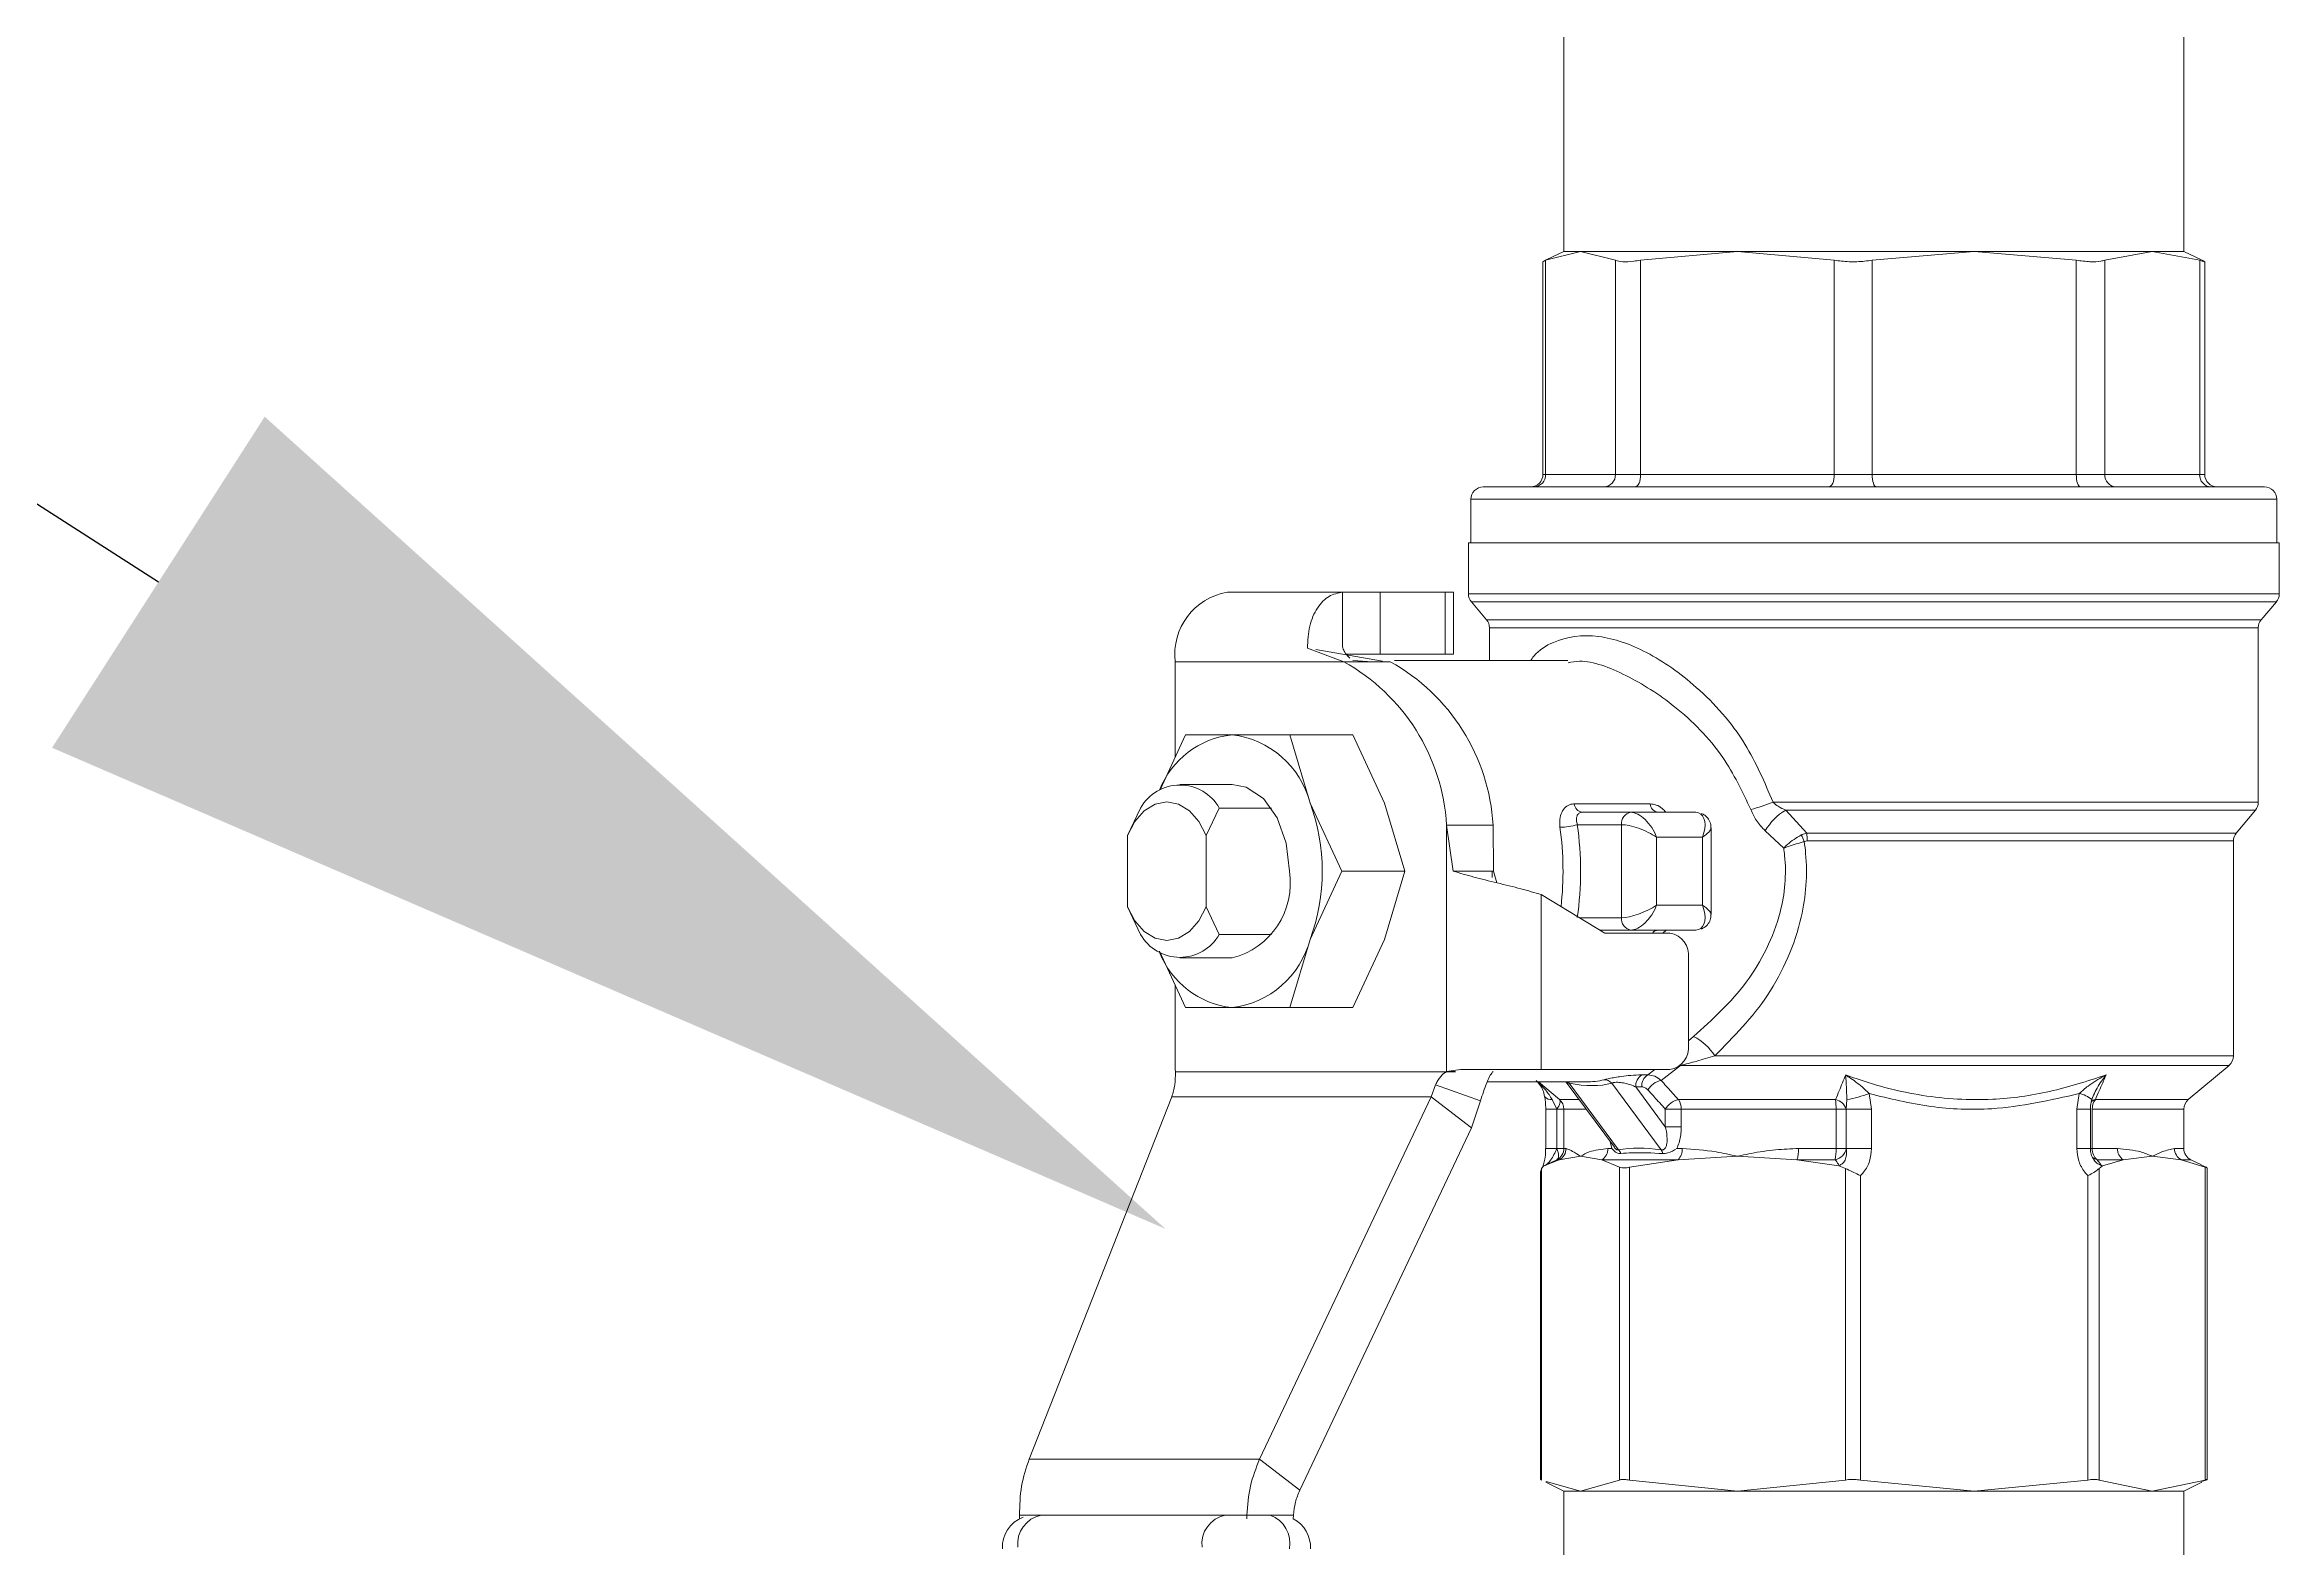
# Model space of a CAD drawing. Header units: centimetres. Extents: x -13594 to 4017, y -3206 to 1780.
# Drawn here: x -10286.5 to -10214.6, y -301 to -252.6 of the extents above; entities that cross this region are included whole.
import ezdxf
from ezdxf import colors
from ezdxf.entities.mleader import LeaderData, LeaderLine
from ezdxf.math import Vec2, Vec3

# ---------------------------------------------------------------- set-up
doc = ezdxf.new("R2010")
doc.units = ezdxf.units.CM
doc.layers.add('num of plumbing', color=250, linetype='Continuous')

msp = doc.modelspace()

# ---------------------------------------------------------------- linework, layer by layer
at = {"color": 7, "linetype": 'Continuous', "lineweight": 5}
for p, q in [((-10237.599, -239.327), (-10237.599, -259.249)), ((-10217.631, -259.249), (-10217.631, -239.327)), ((-10238.272, -259.575), (-10238.272, -266.437)), ((-10238.186, -259.534), (-10237.061, -259.249)), ((-10238.186, -259.534), (-10238.186, -266.437)), ((-10237.599, -259.249), (-10238.172, -259.527)), ((-10237.599, -259.249), (-10237.061, -259.249)), ((-10217.631, -259.249), (-10237.061, -259.249)), ((-10237.061, -259.249), (-10235.936, -259.534)), ((-10237.061, -259.249), (-10232.008, -259.249)), ((-10235.936, -266.437), (-10235.936, -259.534)), ((-10235.128, -259.534), (-10232.008, -259.249)), ((-10235.128, -259.534), (-10235.128, -266.437)), ((-10232.008, -259.249), (-10228.889, -259.534)), ((-10224.382, -259.249), (-10232.008, -259.249)), ((-10228.889, -266.437), (-10228.889, -259.534)), ((-10227.669, -259.534), (-10224.382, -259.249)), ((-10227.669, -259.534), (-10227.669, -266.437)), ((-10224.382, -259.249), (-10221.096, -259.534)), ((-10224.382, -259.249), (-10218.65, -259.249)), ((-10221.096, -266.437), (-10221.096, -259.534)), ((-10220.178, -259.534), (-10218.65, -259.249)), ((-10220.178, -259.534), (-10220.178, -266.437)), ((-10218.65, -259.249), (-10217.121, -259.534)), ((-10218.65, -259.249), (-10217.631, -259.249)), ((-10217.061, -259.526), (-10217.631, -259.249)), ((-10217.121, -266.437), (-10217.121, -259.534)), ((-10216.958, -266.437), (-10216.958, -259.575)), ((-10240.195, -266.836), (-10219.297, -266.836)), ((-10238.272, -266.437), (-10238.186, -266.437)), ((-10238.186, -266.437), (-10235.936, -266.437)), ((-10235.936, -266.437), (-10235.128, -266.437)), ((-10235.128, -266.437), (-10228.889, -266.437)), ((-10228.889, -266.437), (-10227.669, -266.437)), ((-10227.669, -266.437), (-10221.096, -266.437)), ((-10221.096, -266.437), (-10220.178, -266.437)), ((-10220.178, -266.437), (-10217.121, -266.437)), ((-10219.297, -266.836), (-10215.035, -266.836)), ((-10217.121, -266.437), (-10216.958, -266.437)), ((-10240.594, -267.236), (-10240.594, -268.634)), ((-10219.033, -267.236), (-10240.594, -267.236)), ((-10214.636, -267.236), (-10219.033, -267.236)), ((-10214.636, -268.634), (-10214.636, -267.236)), ((-10240.674, -268.634), (-10240.674, -270.284)), ((-10218.98, -268.634), (-10240.674, -268.634)), ((-10214.556, -268.634), (-10218.98, -268.634)), ((-10214.556, -270.284), (-10214.556, -268.634)), ((-10244.725, -270.231), (-10248.437, -270.231)), ((-10244.725, -270.231), (-10244.725, -271.849)), ((-10244.725, -270.231), (-10243.516, -270.231)), ((-10243.516, -270.231), (-10243.516, -272.228)), ((-10243.516, -270.231), (-10241.419, -270.231)), ((-10241.419, -270.231), (-10241.419, -272.228)), ((-10241.419, -270.231), (-10241.149, -270.231)), ((-10241.149, -272.228), (-10241.149, -270.231)), ((-10240.674, -270.284), (-10214.556, -270.284)), ((-10240.579, -270.542), (-10240.09, -271.117)), ((-10219.043, -270.542), (-10240.579, -270.542)), ((-10214.651, -270.542), (-10219.043, -270.542)), ((-10215.14, -271.117), (-10214.651, -270.542)), ((-10240.09, -271.117), (-10215.14, -271.117)), ((-10244.69, -272.467), (-10245.859, -272.037)), ((-10239.995, -271.376), (-10239.995, -272.427)), ((-10219.429, -271.376), (-10239.995, -271.376)), ((-10215.235, -271.376), (-10219.429, -271.376)), ((-10215.235, -276.995), (-10215.235, -271.376)), ((-10250.115, -272.467), (-10250.115, -275.538)), ((-10244.69, -272.467), (-10250.115, -272.467)), ((-10243.443, -272.453), (-10245.586, -272.075)), ((-10244.69, -272.467), (-10243.192, -272.467)), ((-10244.612, -272.228), (-10243.516, -272.228)), ((-10243.516, -272.228), (-10241.419, -272.228)), ((-10243.192, -272.467), (-10243.489, -272.456)), ((-10237.467, -272.427), (-10243.058, -272.427)), ((-10241.419, -272.228), (-10241.149, -272.228)), ((-10250.605, -276.595), (-10249.784, -274.823)), ((-10248.287, -274.823), (-10246.43, -274.823)), ((-10246.43, -274.823), (-10245.771, -277.02)), ((-10246.43, -274.823), (-10244.393, -274.823)), ((-10243.374, -277.02), (-10244.393, -274.823)), ((-10248.287, -276.421), (-10249.964, -276.421)), ((-10245.771, -277.02), (-10244.753, -279.216)), ((-10242.716, -279.216), (-10243.374, -277.02)), ((-10237.262, -277.048), (-10234.82, -277.048)), ((-10230.862, -276.995), (-10215.235, -276.995)), ((-10251.651, -278.064), (-10251.232, -277.182)), ((-10248.697, -277.182), (-10249.116, -278.064)), ((-10248.697, -277.182), (-10247.019, -277.182)), ((-10241.375, -277.731), (-10241.375, -285.672)), ((-10241.163, -279.216), (-10241.375, -277.731)), ((-10241.375, -277.731), (-10239.877, -277.731)), ((-10239.861, -279.216), (-10239.877, -277.731)), ((-10235.742, -277.719), (-10237.167, -277.719)), ((-10237.012, -277.319), (-10235.443, -277.319)), ((-10235.742, -280.714), (-10235.742, -277.719)), ((-10235.443, -277.319), (-10233.352, -277.319)), ((-10230.452, -277.251), (-10229.777, -277.987)), ((-10215.328, -277.251), (-10230.452, -277.251)), ((-10215.941, -277.987), (-10215.328, -277.251)), ((-10251.651, -278.064), (-10251.651, -280.368)), ((-10249.116, -280.368), (-10249.116, -278.064)), ((-10234.615, -278.118), (-10234.615, -280.315)), ((-10233.13, -278.118), (-10234.615, -278.118)), ((-10233.13, -280.315), (-10233.13, -278.118)), ((-10232.859, -280.614), (-10232.859, -277.819)), ((-10230.518, -278.475), (-10231.112, -277.915)), ((-10229.777, -277.987), (-10215.941, -277.987)), ((-10216.034, -278.243), (-10229.76, -278.243)), ((-10216.034, -285.169), (-10216.034, -278.243)), ((-10244.753, -279.216), (-10245.771, -281.413)), ((-10244.753, -279.216), (-10242.716, -279.216)), ((-10243.374, -281.413), (-10242.716, -279.216)), ((-10239.861, -279.216), (-10241.163, -279.216)), ((-10239.905, -279.416), (-10239.903, -279.216)), ((-10239.757, -279.59), (-10239.861, -279.216)), ((-10238.331, -279.971), (-10238.331, -285.606)), ((-10236.28, -281.213), (-10238.331, -279.971)), ((-10251.232, -281.251), (-10251.651, -280.368)), ((-10249.116, -280.368), (-10248.697, -281.251)), ((-10234.615, -280.315), (-10233.13, -280.315)), ((-10248.697, -281.251), (-10247.019, -281.251)), ((-10237.104, -280.714), (-10235.742, -280.714)), ((-10235.443, -281.113), (-10236.445, -281.113)), ((-10234.183, -281.213), (-10236.28, -281.213)), ((-10233.352, -281.113), (-10235.443, -281.113)), ((-10234.416, -281.213), (-10234.309, -281.113)), ((-10249.784, -283.609), (-10250.628, -281.789)), ((-10249.964, -282.012), (-10248.287, -282.012)), ((-10245.771, -281.413), (-10246.43, -283.609)), ((-10244.393, -283.609), (-10243.374, -281.413)), ((-10233.584, -284.807), (-10233.584, -282.012)), ((-10250.115, -282.895), (-10250.115, -285.606)), ((-10246.43, -283.609), (-10248.287, -283.609)), ((-10246.43, -283.609), (-10244.393, -283.609)), ((-10233.584, -284.678), (-10233.422, -284.542)), ((-10250.115, -285.606), (-10250.112, -285.683)), ((-10241.391, -285.683), (-10250.112, -285.683)), ((-10241.391, -285.683), (-10241.092, -285.683)), ((-10241.375, -285.672), (-10240.926, -285.606)), ((-10241.096, -285.672), (-10241.375, -285.672)), ((-10240.926, -285.606), (-10238.331, -285.606)), ((-10238.331, -285.606), (-10234.183, -285.606)), ((-10234.893, -285.78), (-10234.664, -285.606)), ((-10233.841, -285.475), (-10234.468, -285.956)), ((-10216.176, -285.475), (-10233.841, -285.475)), ((-10232.741, -285.169), (-10216.034, -285.169)), ((-10217.489, -286.576), (-10216.176, -285.475)), ((-10241.875, -286.482), (-10241.732, -286.097)), ((-10240.285, -286.614), (-10241.732, -286.097)), ((-10240.069, -286.005), (-10236.899, -286.005)), ((-10238.421, -286.005), (-10237.742, -286.576)), ((-10237.527, -286.018), (-10235.973, -288.111)), ((-10237.428, -286.049), (-10235.839, -288.19)), ((-10234.466, -288.19), (-10236.055, -286.049)), ((-10235.282, -286.166), (-10234.331, -287.448)), ((-10235.09, -286.166), (-10235.282, -286.166)), ((-10235.086, -285.78), (-10234.893, -285.78)), ((-10227.765, -286.38), (-10227.69, -286.879)), ((-10221.074, -286.879), (-10220.999, -286.38)), ((-10250.226, -286.482), (-10254.819, -298.162)), ((-10241.875, -286.482), (-10250.226, -286.482)), ((-10247.4, -298.162), (-10241.875, -286.482)), ((-10241.875, -286.482), (-10240.578, -287.481)), ((-10240.578, -287.481), (-10240.285, -286.614)), ((-10238.184, -286.879), (-10238.184, -288.153)), ((-10238.184, -286.879), (-10237.826, -286.879)), ((-10237.973, -286.575), (-10237.826, -286.879)), ((-10237.822, -286.882), (-10237.826, -286.879)), ((-10237.826, -286.879), (-10237.826, -288.153)), ((-10237.822, -286.882), (-10237.599, -286.882)), ((-10237.822, -288.151), (-10237.822, -286.882)), ((-10237.741, -286.576), (-10237.113, -286.576)), ((-10237.599, -286.882), (-10237.599, -288.151)), ((-10236.886, -286.882), (-10237.599, -286.882)), ((-10234.331, -287.448), (-10234.331, -286.882)), ((-10233.819, -286.882), (-10234.331, -286.882)), ((-10233.907, -286.576), (-10228.85, -286.576)), ((-10228.832, -286.882), (-10233.819, -286.882)), ((-10233.819, -286.882), (-10233.819, -287.448)), ((-10228.832, -288.151), (-10228.832, -286.882)), ((-10228.832, -286.882), (-10228.503, -286.882)), ((-10228.502, -286.879), (-10228.503, -286.882)), ((-10228.503, -286.882), (-10228.503, -288.151)), ((-10228.502, -286.879), (-10228.483, -286.575)), ((-10228.502, -286.879), (-10227.69, -286.879)), ((-10228.502, -288.153), (-10228.502, -286.879)), ((-10227.69, -286.879), (-10227.69, -288.153)), ((-10221.074, -288.153), (-10221.074, -286.879)), ((-10221.074, -286.879), (-10220.642, -286.879)), ((-10220.642, -288.153), (-10220.642, -286.879)), ((-10220.562, -286.493), (-10220.6, -286.575)), ((-10220.581, -286.882), (-10220.581, -288.151)), ((-10217.631, -286.882), (-10220.581, -286.882)), ((-10220.481, -286.576), (-10217.489, -286.576)), ((-10217.631, -288.151), (-10217.631, -286.882)), ((-10246.103, -299.161), (-10240.578, -287.481)), ((-10233.819, -287.448), (-10234.331, -287.448)), ((-10237.824, -288.511), (-10238.241, -288.713)), ((-10238.239, -288.713), (-10237.751, -288.511)), ((-10238.184, -288.153), (-10237.826, -288.153)), ((-10237.826, -288.153), (-10237.822, -288.151)), ((-10237.751, -288.511), (-10237.824, -288.511)), ((-10237.822, -288.151), (-10237.599, -288.151)), ((-10237.751, -288.511), (-10237.061, -288.402)), ((-10237.599, -288.151), (-10237.528, -288.151)), ((-10237.061, -288.402), (-10236.371, -288.511)), ((-10236.371, -288.511), (-10235.808, -288.753)), ((-10233.922, -288.511), (-10236.371, -288.511)), ((-10236.178, -288.151), (-10236.057, -288.151)), ((-10236.057, -288.151), (-10236.108, -287.929)), ((-10235.484, -288.753), (-10233.922, -288.511)), ((-10233.963, -288.151), (-10233.783, -288.151)), ((-10233.922, -288.511), (-10232.008, -288.402)), ((-10232.008, -288.402), (-10230.095, -288.511)), ((-10230.095, -288.511), (-10228.742, -288.713)), ((-10228.86, -288.511), (-10230.095, -288.511)), ((-10230.04, -288.151), (-10228.832, -288.151)), ((-10228.832, -288.151), (-10228.503, -288.151)), ((-10228.503, -288.151), (-10228.502, -288.153)), ((-10228.502, -288.153), (-10227.69, -288.153)), ((-10221.074, -288.153), (-10220.642, -288.153)), ((-10220.642, -288.151), (-10220.581, -288.151)), ((-10220.581, -288.151), (-10219.764, -288.151)), ((-10219.588, -288.511), (-10220.423, -288.511)), ((-10220.25, -288.713), (-10219.588, -288.511)), ((-10219.588, -288.511), (-10218.65, -288.402)), ((-10218.65, -288.402), (-10217.712, -288.511)), ((-10217.93, -288.151), (-10217.631, -288.151)), ((-10217.712, -288.511), (-10216.946, -288.753)), ((-10217.406, -288.511), (-10217.712, -288.511)), ((-10217.058, -288.68), (-10217.406, -288.511)), ((-10238.349, -288.889), (-10238.349, -298.812)), ((-10238.344, -288.889), (-10238.314, -288.789)), ((-10238.239, -288.713), (-10238.314, -288.789)), ((-10238.314, -288.789), (-10238.314, -298.833)), ((-10235.808, -298.833), (-10235.808, -288.753)), ((-10235.484, -288.753), (-10235.484, -298.833)), ((-10228.532, -288.789), (-10228.742, -288.713)), ((-10228.532, -298.833), (-10228.532, -288.789)), ((-10228.044, -289.025), (-10228.044, -298.833)), ((-10220.72, -298.833), (-10220.72, -289.025)), ((-10220.25, -288.713), (-10220.353, -288.789)), ((-10220.353, -288.789), (-10220.353, -298.833)), ((-10216.916, -288.753), (-10217.063, -288.69)), ((-10216.946, -298.833), (-10216.946, -288.753)), ((-10216.881, -298.812), (-10216.881, -288.771)), ((-10247.4, -298.162), (-10254.819, -298.162)), ((-10247.4, -298.162), (-10246.103, -299.161)), ((-10238.182, -298.901), (-10237.599, -299.184)), ((-10237.061, -299.184), (-10238.168, -298.874)), ((-10237.599, -299.184), (-10237.599, -379.055)), ((-10237.061, -299.184), (-10237.599, -299.184)), ((-10235.808, -298.833), (-10237.061, -299.184)), ((-10217.631, -299.184), (-10237.061, -299.184)), ((-10232.008, -299.184), (-10237.061, -299.184)), ((-10232.008, -299.184), (-10235.484, -298.833)), ((-10228.532, -298.833), (-10232.008, -299.184)), ((-10224.382, -299.184), (-10232.008, -299.184)), ((-10224.382, -299.184), (-10228.044, -298.833)), ((-10220.72, -298.833), (-10224.382, -299.184)), ((-10218.65, -299.184), (-10224.382, -299.184)), ((-10218.65, -299.184), (-10220.353, -298.833)), ((-10216.946, -298.833), (-10218.65, -299.184)), ((-10217.631, -299.184), (-10218.65, -299.184)), ((-10217.631, -299.184), (-10217.049, -298.901)), ((-10217.631, -379.055), (-10217.631, -299.184)), ((-10217.062, -298.874), (-10216.916, -298.833)), ((-10247.808, -299.959), (-10255.133, -299.959)), ((-10255.133, -299.959), (-10255.129, -300.081)), ((-10254.406, -299.959), (-10254.627, -299.959)), ((-10247.812, -300.081), (-10247.808, -299.959)), ((-10247.808, -299.959), (-10246.31, -299.959)), ((-10246.314, -300.081), (-10246.31, -299.959))]:
    msp.add_line(p, q, dxfattribs=at)
at = {"color": 7, "linetype": 'Continuous', "lineweight": 5, "flags": 128}
for points in [[(-10235.303, -266.836), (-10235.269, -266.829), (-10235.236, -266.806), (-10235.206, -266.769), (-10235.179, -266.719), (-10235.157, -266.659), (-10235.141, -266.59), (-10235.131, -266.515), (-10235.128, -266.437)], [(-10229.065, -266.836), (-10229.03, -266.829), (-10228.997, -266.806), (-10228.967, -266.769), (-10228.94, -266.719), (-10228.919, -266.659), (-10228.902, -266.59), (-10228.892, -266.515), (-10228.889, -266.437)], [(-10227.539, -266.836), (-10227.565, -266.829), (-10227.589, -266.806), (-10227.611, -266.769), (-10227.631, -266.719), (-10227.647, -266.659), (-10227.659, -266.59), (-10227.666, -266.515), (-10227.669, -266.437)], [(-10220.966, -266.836), (-10220.991, -266.829), (-10221.016, -266.806), (-10221.038, -266.769), (-10221.058, -266.719), (-10221.074, -266.659), (-10221.086, -266.59), (-10221.093, -266.515), (-10221.096, -266.437)], [(-10243.906, -272.467), (-10243.923, -272.465), (-10244.392, -272.427)], [(-10249.116, -278.064), (-10249.352, -277.614), (-10249.656, -277.27), (-10250.007, -277.054), (-10250.384, -276.98), (-10250.76, -277.054), (-10251.112, -277.27), (-10251.416, -277.614), (-10251.651, -278.064)], [(-10246.438, -279.216), (-10246.538, -278.309), (-10246.828, -277.499), (-10247.276, -276.876), (-10247.833, -276.506), (-10248.287, -276.421)], [(-10251.651, -280.368), (-10251.416, -280.818), (-10251.112, -281.163), (-10250.76, -281.379), (-10250.384, -281.453), (-10250.007, -281.379), (-10249.656, -281.163), (-10249.352, -280.818), (-10249.116, -280.368)], [(-10237.428, -286.049), (-10237.445, -286.022), (-10237.457, -286.005)], [(-10237.822, -286.882), (-10237.79, -286.831), (-10237.763, -286.781), (-10237.742, -286.734), (-10237.728, -286.691), (-10237.721, -286.652), (-10237.72, -286.62), (-10237.727, -286.594), (-10237.741, -286.576)], [(-10237.824, -288.511), (-10237.801, -288.493), (-10237.785, -288.466), (-10237.775, -288.429), (-10237.771, -288.384), (-10237.774, -288.332), (-10237.784, -288.275), (-10237.8, -288.214), (-10237.822, -288.151)]]:
    msp.add_lwpolyline(points, dxfattribs=at)
at = {"color": 7, "linetype": 'Continuous', "lineweight": 5}
for centre, radius, start, end in [((-10240.195, -267.236), 0.399, 90, 180), ((-10238.671, -266.437), 0.399, 270, 0), ((-10238.575, -266.448), 0.389, 271.62973, 1.5419), ((-10236.325, -266.448), 0.389, 271.62973, 1.5419), ((-10219.798, -266.456), 0.381, 177.08869, 266.75759), ((-10216.741, -266.456), 0.381, 177.08869, 266.75759), ((-10216.559, -266.437), 0.399, 180, 270), ((-10215.035, -267.236), 0.399, 0, 90), ((-10248.111, -272.223), 2.018, 99.29044, 186.95613), ((-10240.275, -270.284), 0.399, 180, 220.36454), ((-10214.956, -270.284), 0.399, 319.63546, 0), ((-10240.394, -271.376), 0.399, 0, 40.36454), ((-10214.836, -271.376), 0.399, 139.63546, 180), ((-10247.831, -278.122), 6.468, 3.46655, 60.95331), ((-10246.333, -278.122), 6.468, 3.46655, 60.95331), ((-10247.986, -277.639), 2.832, 96.09234, 158.54848), ((-10248.639, -277.766), 2.964, 14.5838, 83.16454), ((-10249.964, -277.894), 1.454, 29.34339, 150.65661), ((-10251.733, -279.216), 6.353, 339.77416, 20.22584), ((-10236.962, -277.022), 0.301, 184.80265, 260.46839), ((-10234.52, -277.022), 0.301, 184.80265, 260.46839), ((-10233.513, -270.101), 7.386, 285.20475, 291.03843), ((-10215.634, -276.995), 0.399, 320.19443, 0), ((-10237.755, -275.684), 2.118, 270.83208, 286.13299), ((-10247.829, -279.217), 10.203, 353.57409, 7.97108), ((-10247.855, -279.216), 10.793, 352.02424, 7.97576), ((-10235.384, -277.675), 0.36, 99.29044, 186.95613), ((-10229.546, -278.811), 1.804, 120.147, 150.23311), ((-10231.723, -278.986), 2.003, 21.23067, 27.86879), ((-10231.499, -278.231), 1.739, 359.61124, 8.06079), ((-10215.634, -278.243), 0.399, 140.19443, 180), ((-10248.896, -279.6), 2.487, 284.17506, 8.87743), ((-10249.964, -280.539), 1.454, 209.34339, 330.65661), ((-10235.384, -280.758), 0.36, 173.04387, 260.70956), ((-10234.555, -281.341), 0.228, 93.56408, 145.94142), ((-10234.299, -281.925), 0.721, 353.04387, 80.70956), ((-10247.986, -280.793), 2.832, 201.45152, 263.90766), ((-10248.639, -280.667), 2.964, 276.83546, 345.4162), ((-10234.299, -284.895), 0.721, 279.29044, 6.95613), ((-10234.139, -286.006), 1.63, 30.89058, 63.87372), ((-10241.115, -286.066), 0.471, 123.36566, 125.74263), ((-10239.617, -286.066), 0.471, 123.36566, 125.74263), ((-10216.433, -285.169), 0.399, 310, 0), ((-10236.308, -286.271), 0.337, 41.32863, 89.72037), ((-10234.878, -286.129), 0.406, 120.74071, 185.29313), ((-10234.686, -286.129), 0.406, 120.74071, 185.29313), ((-10234.326, -286.602), 0.661, 102.32559, 149.04641), ((-10229.298, -282.159), 4.49, 280.46247, 289.95991), ((-10221.129, -287.153), 0.784, 47.50682, 80.43323), ((-10237.995, -286.284), 0.292, 222.69182, 274.42895), ((-10237.998, -286.882), 0.399, 359.99996, 49.99975), ((-10233.763, -287.223), 0.663, 102.62045, 149.05712), ((-10234.342, -286.868), 0.523, 358.44803, 33.86957), ((-10231.131, -286.859), 2.299, 359.43302, 7.07464), ((-10228.936, -287.023), 0.456, 18.08668, 79.0379), ((-10220.409, -286.868), 0.301, 103.82498, 131.22994), ((-10220.101, -286.87), 0.481, 142.24057, 181.38691), ((-10217.232, -286.882), 0.399, 130, 180), ((-10237.998, -288.151), 0.399, 295.89604, 0.00009), ((-10237.927, -288.152), 0.4, 296.17267, 0.09107), ((-10236.587, -288.163), 0.409, 301.86996, 1.65667), ((-10236.174, -288.48), 0.443, 22.37782, 40.90998), ((-10234.814, -288.397), 0.405, 12.15021, 30.71307), ((-10234.246, -288.179), 0.463, 314.28018, 3.4236), ((-10230.972, -288.194), 0.933, 340.11912, 2.5869), ((-10230.622, -288.196), 1.79, 349.85869, 1.41068), ((-10228.938, -288.076), 0.441, 280.22416, 350.20504), ((-10220.365, -288.193), 0.322, 226.1954, 259.71423), ((-10220.146, -288.174), 0.436, 177.03754, 230.56865), ((-10219.346, -288.169), 0.419, 177.66425, 234.76208), ((-10217.53, -288.154), 0.401, 179.62249, 242.92534), ((-10217.232, -288.151), 0.399, 180, 244.10422), ((-10254.646, -300.998), 1.038, 111.0515, 182.48029), ((-10254.245, -300.887), 0.946, 101.6449, 186.70657), ((-10248.314, -300.887), 0.946, 101.6449, 186.70657), ((-10247.393, -300.877), 0.973, 349.67153, 69.94743), ((-10246.797, -300.998), 1.038, 357.2708, 62.29312)]:
    msp.add_arc(centre, radius, start, end, dxfattribs=at)
for centre, major_axis, ratio, start_param, end_param in [((-10235.143, -278.118), (0.793, -0.329), 0.286147, 0.966339, 2.537136), ((-10235.143, -278.118), (-0.445, 0.761), 0.54228, 4.405307, 5.976104), ((-10233.352, -278.118), (0, 0.799), 0.58699, 6.087794, 6.283185), ((-10233.658, -278.118), (0.445, 0.761), 0.54228, 5.019471, 6.394875), ((-10233.658, -278.118), (0.793, 0.329), 0.286147, 5.316846, 6.152092), ((-10235.143, -280.315), (0.793, 0.329), 0.286147, 3.74605, 5.316846), ((-10235.143, -280.315), (0.445, 0.761), 0.54228, 3.448674, 5.019471), ((-10233.658, -280.315), (-0.445, 0.761), 0.54228, 3.029903, 4.405307), ((-10233.658, -280.315), (0.793, -0.329), 0.286147, 0.129171, 0.966339), ((-10233.352, -280.315), (0, 0.799), 0.58699, 3.141593, 3.336984), ((-10242.02, -278.936), (-6.67, 6.724), 0.380878, 2.635429, 2.925332), ((-10242.233, -279.216), (6.576, -6.352), 0.364612, 5.922224, 6.067176), ((-10227.402, -298.634), (-9.695, 9.837), 0.377774, 5.826578, 6.026912)]:
    msp.add_ellipse(centre, major_axis=major_axis, ratio=ratio, start_param=start_param, end_param=end_param, dxfattribs=at)
for points, knots in [([(-10238.252, -259.575), (-10238.256, -259.574), (-10238.264, -259.573), (-10238.211, -259.546), (-10238.186, -259.534)], [0, 0, 0, 0, 0.51825, 1, 1, 1, 1]), ([(-10235.936, -259.534), (-10235.868, -259.554), (-10235.732, -259.595), (-10235.419, -259.58), (-10235.201, -259.545), (-10235.128, -259.534)], [0, 0, 0, 0, 0.398609, 0.797434, 1, 1, 1, 1]), ([(-10228.889, -259.534), (-10228.733, -259.554), (-10228.421, -259.595), (-10227.989, -259.58), (-10227.749, -259.545), (-10227.669, -259.534)], [0, 0, 0, 0, 0.398609, 0.797434, 1, 1, 1, 1]), ([(-10221.096, -259.534), (-10220.943, -259.554), (-10220.639, -259.595), (-10220.339, -259.58), (-10220.219, -259.545), (-10220.178, -259.534)], [0, 0, 0, 0, 0.398609, 0.797434, 1, 1, 1, 1]), ([(-10217.121, -259.534), (-10217.062, -259.554), (-10216.943, -259.595), (-10216.952, -259.58), (-10217.021, -259.545), (-10217.044, -259.534)], [0, 0, 0, 0, 0.398609, 0.797434, 1, 1, 1, 1]), ([(-10244.489, -272.349), (-10244.532, -272.311), (-10244.62, -272.233), (-10244.699, -272.092), (-10244.738, -271.952), (-10244.729, -271.884), (-10244.725, -271.849)], [0, 0, 0, 0, 0.2275, 0.468242, 0.724985, 1, 1, 1, 1]), ([(-10238.668, -272.427), (-10238.635, -272.382), (-10238.443, -272.112), (-10237.785, -271.707), (-10236.57, -271.521), (-10234.906, -272.09), (-10233.229, -273.276), (-10231.736, -274.942), (-10231.135, -276.352), (-10230.862, -276.995)], [0, 0, 0, 0, 0.021084, 0.124402, 0.306205, 0.470215, 0.641197, 0.836346, 1, 1, 1, 1]), ([(-10231.576, -277.229), (-10231.851, -276.652), (-10232.462, -275.374), (-10233.949, -273.884), (-10235.568, -272.868), (-10236.816, -272.385), (-10237.342, -272.478), (-10237.464, -272.499)], [0, 0, 0, 0, 0.214942, 0.476437, 0.708707, 0.932924, 1, 1, 1, 1]), ([(-10249.784, -274.823), (-10249.671, -274.823), (-10249.223, -274.823), (-10248.687, -274.823), (-10248.287, -274.823)], [0, 0, 0, 0, 0.25288, 1, 1, 1, 1]), ([(-10237.262, -277.048), (-10237.299, -277.05), (-10237.403, -277.058), (-10237.552, -277.139), (-10237.676, -277.309), (-10237.742, -277.539), (-10237.731, -277.715), (-10237.725, -277.802)], [0, 0, 0, 0, 0.12088, 0.341716, 0.565224, 0.783907, 1, 1, 1, 1]), ([(-10234.316, -277.319), (-10234.352, -277.276), (-10234.442, -277.171), (-10234.624, -277.07), (-10234.754, -277.055), (-10234.82, -277.048)], [0, 0, 0, 0, 0.256943, 0.626502, 1, 1, 1, 1]), ([(-10230.862, -276.995), (-10230.808, -277.042), (-10230.685, -277.148), (-10230.536, -277.214), (-10230.452, -277.251)], [0, 0, 0, 0, 0.4370304, 1, 1, 1, 1]), ([(-10237.167, -277.719), (-10237.177, -277.673), (-10237.197, -277.58), (-10237.188, -277.46), (-10237.147, -277.37), (-10237.082, -277.325), (-10237.03, -277.321), (-10237.012, -277.319)], [0, 0, 0, 0, 0.22679, 0.454328, 0.677977, 0.887883, 1, 1, 1, 1]), ([(-10232.87, -277.832), (-10232.867, -277.791), (-10232.86, -277.693), (-10232.929, -277.538), (-10233.04, -277.415), (-10233.132, -277.371), (-10233.169, -277.354)], [0, 0, 0, 0, 0.209175, 0.508537, 0.800647, 1, 1, 1, 1]), ([(-10231.112, -277.915), (-10231.214, -277.811), (-10231.402, -277.618), (-10231.521, -277.352), (-10231.576, -277.229)], [0, 0, 0, 0, 0.538971, 1, 1, 1, 1]), ([(-10233.422, -284.542), (-10232.817, -283.996), (-10231.91, -283.175), (-10231.041, -281.731), (-10230.518, -280.373), (-10230.419, -279.237), (-10230.507, -278.553), (-10230.518, -278.475)], [0, 0, 0, 0, 0.35382, 0.531375, 0.708586, 0.966578, 1, 1, 1, 1]), ([(-10229.856, -278.261), (-10229.84, -278.391), (-10229.737, -279.197), (-10229.838, -280.496), (-10230.353, -282.015), (-10231.209, -283.622), (-10232.132, -284.554), (-10232.741, -285.169)], [0, 0, 0, 0, 0.049742, 0.309245, 0.484259, 0.65947, 1, 1, 1, 1]), ([(-10229.953, -278.05), (-10230.032, -278.096), (-10230.189, -278.186), (-10230.381, -278.338), (-10230.48, -278.434), (-10230.517, -278.474), (-10230.518, -278.475)], [0, 0, 0, 0, 0.3702587, 0.7333373, 0.9926085, 1, 1, 1, 1]), ([(-10229.856, -278.261), (-10229.945, -278.287), (-10230.12, -278.338), (-10230.347, -278.413), (-10230.47, -278.457), (-10230.516, -278.474), (-10230.518, -278.475)], [0, 0, 0, 0, 0.3703162, 0.7334185, 0.9925585, 1, 1, 1, 1]), ([(-10229.777, -277.987), (-10229.827, -278.001), (-10229.887, -278.017), (-10229.944, -278.046), (-10229.953, -278.05)], [0, 0, 0, 0, 0.837919, 1, 1, 1, 1]), ([(-10229.76, -278.243), (-10229.788, -278.245), (-10229.821, -278.247), (-10229.852, -278.259), (-10229.856, -278.261)], [0, 0, 0, 0, 0.843032, 1, 1, 1, 1]), ([(-10233.169, -281.079), (-10233.112, -281.05), (-10232.998, -280.99), (-10232.896, -280.833), (-10232.857, -280.695), (-10232.863, -280.622), (-10232.865, -280.6)], [0, 0, 0, 0, 0.306028, 0.618515, 0.887164, 1, 1, 1, 1]), ([(-10248.287, -283.609), (-10248.687, -283.609), (-10249.223, -283.609), (-10249.671, -283.609), (-10249.784, -283.609)], [0, 0, 0, 0, 0.74712, 1, 1, 1, 1]), ([(-10241.732, -286.097), (-10241.707, -286.049), (-10241.658, -285.957), (-10241.576, -285.838), (-10241.488, -285.743), (-10241.423, -285.703), (-10241.391, -285.683)], [0, 0, 0, 0, 0.259411, 0.505355, 0.748531, 1, 1, 1, 1]), ([(-10240.285, -286.614), (-10240.221, -286.418), (-10240.131, -286.146), (-10240, -285.833), (-10239.927, -285.731), (-10239.893, -285.683)], [0, 0, 0, 0, 0.57745, 0.804192, 1, 1, 1, 1]), ([(-10232.741, -285.169), (-10232.938, -285.227), (-10233.335, -285.342), (-10233.672, -285.431), (-10233.841, -285.475)], [0, 0, 0, 0, 0.499205, 1, 1, 1, 1]), ([(-10238.496, -285.956), (-10238.492, -285.959), (-10238.385, -286.06), (-10238.257, -286.256), (-10238.221, -286.454), (-10238.208, -286.523)], [0, 0, 0, 0, 0.024722, 0.654857, 1, 1, 1, 1]), ([(-10238.446, -286.005), (-10238.357, -286.087), (-10238.175, -286.256), (-10238.041, -286.467), (-10237.973, -286.575)], [0, 0, 0, 0, 0.486036, 1, 1, 1, 1]), ([(-10237.526, -286.017), (-10237.526, -286.017), (-10237.526, -286.016), (-10237.505, -286.023), (-10237.474, -286.033), (-10237.444, -286.043), (-10237.431, -286.047), (-10237.428, -286.049)], [0, 0, 0, 0, 0.248346, 0.481837, 0.790574, 0.949715, 1, 1, 1, 1]), ([(-10236.306, -285.934), (-10236.266, -285.924), (-10236.184, -285.904), (-10236.002, -285.868), (-10235.777, -285.832), (-10235.49, -285.796), (-10235.252, -285.781), (-10235.119, -285.78), (-10235.086, -285.78)], [0, 0, 0, 0, 0.140322, 0.281822, 0.424709, 0.626858, 0.905943, 1, 1, 1, 1]), ([(-10236.055, -286.049), (-10236.043, -286.042), (-10236.026, -286.033), (-10235.978, -286.022), (-10235.936, -286.017), (-10235.862, -286.016), (-10235.749, -286.024), (-10235.561, -286.061), (-10235.402, -286.114), (-10235.307, -286.155), (-10235.282, -286.166)], [0, 0, 0, 0, 0.081498, 0.11551, 0.205083, 0.232105, 0.361673, 0.569322, 0.88787, 1, 1, 1, 1]), ([(-10235.09, -286.166), (-10235.089, -286.166), (-10235.053, -286.166), (-10234.981, -286.182), (-10234.923, -286.235), (-10234.894, -286.262)], [0, 0, 0, 0, 0.011921, 0.506253, 1, 1, 1, 1]), ([(-10234.331, -286.882), (-10234.407, -286.798), (-10234.594, -286.592), (-10234.782, -286.385), (-10234.894, -286.262)], [0, 0, 0, 0, 0.4049401, 1, 1, 1, 1]), ([(-10234.468, -285.956), (-10234.533, -285.905), (-10234.665, -285.801), (-10234.816, -285.787), (-10234.893, -285.78)], [0, 0, 0, 0, 0.491332, 1, 1, 1, 1]), ([(-10234.468, -285.956), (-10234.356, -286.079), (-10234.17, -286.286), (-10233.983, -286.492), (-10233.907, -286.576)], [0, 0, 0, 0, 0.59507, 1, 1, 1, 1]), ([(-10228.85, -286.576), (-10228.81, -286.48), (-10228.701, -286.216), (-10228.592, -285.95), (-10228.522, -285.781)], [0, 0, 0, 0, 0.364798, 1, 1, 1, 1]), ([(-10228.522, -285.781), (-10228.411, -285.821), (-10227.606, -286.107), (-10226.04, -286.514), (-10223.927, -286.634), (-10221.931, -286.364), (-10220.738, -285.977), (-10220.136, -285.781)], [0, 0, 0, 0, 0.0414094, 0.2987311, 0.5640476, 0.7796893, 1, 1, 1, 1]), ([(-10228.522, -285.781), (-10228.521, -285.782), (-10228.484, -285.806), (-10228.307, -285.924), (-10228.05, -286.106), (-10227.841, -286.307), (-10227.765, -286.38)], [0, 0, 0, 0, 0.005407, 0.14419, 0.690249, 1, 1, 1, 1]), ([(-10228.483, -286.575), (-10228.487, -286.481), (-10228.498, -286.223), (-10228.511, -285.976), (-10228.52, -285.815), (-10228.522, -285.782), (-10228.522, -285.781)], [0, 0, 0, 0, 0.313451, 0.857432, 0.994653, 1, 1, 1, 1]), ([(-10220.999, -286.38), (-10221.934, -286.592), (-10223.513, -286.95), (-10225.813, -286.857), (-10227.109, -286.54), (-10227.765, -286.38)], [0, 0, 0, 0, 0.417602, 0.704964, 1, 1, 1, 1]), ([(-10220.999, -286.38), (-10220.907, -286.297), (-10220.668, -286.081), (-10220.361, -285.904), (-10220.161, -285.795), (-10220.137, -285.782), (-10220.136, -285.781)], [0, 0, 0, 0, 0.354436, 0.925496, 0.994592, 1, 1, 1, 1]), ([(-10220.136, -285.781), (-10220.137, -285.782), (-10220.15, -285.799), (-10220.263, -285.948), (-10220.419, -286.167), (-10220.527, -286.414), (-10220.562, -286.493)], [0, 0, 0, 0, 0.005899, 0.081219, 0.707837, 1, 1, 1, 1]), ([(-10220.136, -285.781), (-10220.209, -285.95), (-10220.323, -286.216), (-10220.439, -286.48), (-10220.481, -286.576)], [0, 0, 0, 0, 0.635202, 1, 1, 1, 1]), ([(-10238.213, -286.473), (-10238.212, -286.481), (-10238.192, -286.587), (-10238.184, -286.731), (-10238.185, -286.861), (-10238.185, -286.879)], [0, 0, 0, 0, 0.061693, 0.869885, 1, 1, 1, 1]), ([(-10220.64, -286.944), (-10220.642, -286.883), (-10220.646, -286.756), (-10220.607, -286.636), (-10220.586, -286.573)], [0, 0, 0, 0, 0.4727159, 1, 1, 1, 1]), ([(-10220.614, -286.639), (-10220.604, -286.593), (-10220.592, -286.543), (-10220.568, -286.496), (-10220.566, -286.491)], [0, 0, 0, 0, 0.900156, 1, 1, 1, 1]), ([(-10234.466, -288.19), (-10234.446, -288.193), (-10234.419, -288.196), (-10234.377, -288.181), (-10234.35, -288.159), (-10234.314, -288.108), (-10234.279, -288.008), (-10234.267, -287.8), (-10234.294, -287.601), (-10234.325, -287.472), (-10234.331, -287.448)], [0, 0, 0, 0, 0.078113, 0.107431, 0.18934, 0.220844, 0.352148, 0.578015, 0.922109, 1, 1, 1, 1]), ([(-10233.819, -287.448), (-10233.819, -287.48), (-10233.822, -287.655), (-10233.857, -287.904), (-10233.937, -288.091), (-10233.963, -288.151)], [0, 0, 0, 0, 0.129092, 0.717285, 1, 1, 1, 1]), ([(-10238.187, -288.154), (-10238.186, -288.177), (-10238.183, -288.294), (-10238.205, -288.476), (-10238.247, -288.653), (-10238.278, -288.737), (-10238.299, -288.772), (-10238.297, -288.768), (-10238.297, -288.768)], [0, 0, 0, 0, 0.08542, 0.422975, 0.665254, 0.851919, 0.995604, 1, 1, 1, 1]), ([(-10237.826, -288.153), (-10237.856, -288.219), (-10237.914, -288.347), (-10238.018, -288.516), (-10238.118, -288.642), (-10238.174, -288.678), (-10238.197, -288.693)], [0, 0, 0, 0, 0.300495, 0.585997, 0.830798, 1, 1, 1, 1]), ([(-10237.528, -288.151), (-10237.491, -288.16), (-10237.415, -288.179), (-10237.256, -288.278), (-10237.128, -288.359), (-10237.077, -288.392), (-10237.063, -288.4), (-10237.061, -288.402)], [0, 0, 0, 0, 0.363522, 0.7649, 0.938554, 0.991564, 1, 1, 1, 1]), ([(-10237.061, -288.402), (-10237.059, -288.4), (-10236.976, -288.348), (-10236.729, -288.214), (-10236.392, -288.176), (-10236.178, -288.151)], [0, 0, 0, 0, 0.008442, 0.372069, 1, 1, 1, 1]), ([(-10235.764, -288.312), (-10235.807, -288.309), (-10235.919, -288.301), (-10235.998, -288.212), (-10236.056, -288.152), (-10236.057, -288.151)], [0, 0, 0, 0, 0.380369, 0.9935397, 1, 1, 1, 1]), ([(-10235.973, -288.111), (-10235.96, -288.127), (-10235.94, -288.153), (-10235.905, -288.182), (-10235.875, -288.195), (-10235.852, -288.195), (-10235.842, -288.191), (-10235.839, -288.19)], [0, 0, 0, 0, 0.298791, 0.464432, 0.745519, 0.920686, 1, 1, 1, 1]), ([(-10234.418, -288.312), (-10234.756, -288.295), (-10235.232, -288.272), (-10235.644, -288.303), (-10235.764, -288.312)], [0, 0, 0, 0, 0.71013, 1, 1, 1, 1]), ([(-10233.963, -288.151), (-10233.964, -288.152), (-10234.05, -288.213), (-10234.211, -288.302), (-10234.362, -288.309), (-10234.418, -288.312)], [0, 0, 0, 0, 0.00646, 0.633186, 1, 1, 1, 1]), ([(-10233.783, -288.151), (-10233.425, -288.176), (-10232.858, -288.214), (-10232.244, -288.348), (-10232.014, -288.4), (-10232.008, -288.402)], [0, 0, 0, 0, 0.627931, 0.991558, 1, 1, 1, 1]), ([(-10232.008, -288.402), (-10232.003, -288.4), (-10231.965, -288.392), (-10231.818, -288.359), (-10231.421, -288.278), (-10230.808, -288.179), (-10230.287, -288.16), (-10230.04, -288.151)], [0, 0, 0, 0, 0.008436, 0.061446, 0.2351, 0.636478, 1, 1, 1, 1]), ([(-10228.728, -288.693), (-10228.737, -288.68), (-10228.781, -288.62), (-10228.825, -288.559), (-10228.86, -288.511)], [0, 0, 0, 0, 0.204724, 1, 1, 1, 1]), ([(-10228.728, -288.693), (-10228.695, -288.678), (-10228.613, -288.642), (-10228.532, -288.516), (-10228.486, -288.347), (-10228.496, -288.219), (-10228.502, -288.153)], [0, 0, 0, 0, 0.169202, 0.414003, 0.699505, 1, 1, 1, 1]), ([(-10227.69, -288.153), (-10227.703, -288.29), (-10227.728, -288.563), (-10227.884, -288.856), (-10228.01, -288.988), (-10228.044, -289.025)], [0, 0, 0, 0, 0.420055, 0.84074, 1, 1, 1, 1]), ([(-10220.72, -289.025), (-10220.755, -288.988), (-10220.88, -288.856), (-10221.036, -288.563), (-10221.062, -288.29), (-10221.074, -288.153)], [0, 0, 0, 0, 0.15926, 0.579945, 1, 1, 1, 1]), ([(-10220.531, -288.502), (-10220.55, -288.475), (-10220.601, -288.404), (-10220.64, -288.276), (-10220.636, -288.185), (-10220.635, -288.153)], [0, 0, 0, 0, 0.283008, 0.755929, 1, 1, 1, 1]), ([(-10220.534, -288.503), (-10220.53, -288.509), (-10220.499, -288.565), (-10220.415, -288.641), (-10220.324, -288.678), (-10220.286, -288.693)], [0, 0, 0, 0, 0.066273, 0.618387, 1, 1, 1, 1]), ([(-10220.423, -288.511), (-10220.387, -288.559), (-10220.341, -288.62), (-10220.296, -288.68), (-10220.286, -288.693)], [0, 0, 0, 0, 0.795276, 1, 1, 1, 1]), ([(-10219.764, -288.151), (-10219.504, -288.176), (-10219.092, -288.214), (-10218.766, -288.348), (-10218.652, -288.4), (-10218.65, -288.402)], [0, 0, 0, 0, 0.627931, 0.991558, 1, 1, 1, 1]), ([(-10218.65, -288.402), (-10218.647, -288.4), (-10218.534, -288.348), (-10218.249, -288.214), (-10218.054, -288.176), (-10217.93, -288.151)], [0, 0, 0, 0, 0.0084419, 0.3720689, 1, 1, 1, 1]), ([(-10235.808, -288.753), (-10235.781, -288.762), (-10235.727, -288.78), (-10235.603, -288.774), (-10235.515, -288.758), (-10235.484, -288.753)], [0, 0, 0, 0, 0.3929594, 0.7861978, 1, 1, 1, 1]), ([(-10228.742, -288.713), (-10228.738, -288.707), (-10228.733, -288.7), (-10228.728, -288.694), (-10228.728, -288.693)], [0, 0, 0, 0, 0.9042189, 1, 1, 1, 1]), ([(-10228.532, -288.789), (-10228.457, -288.826), (-10228.321, -288.895), (-10228.153, -288.974), (-10228.068, -289.014), (-10228.046, -289.024), (-10228.044, -289.025)], [0, 0, 0, 0, 0.474703, 0.864266, 0.990498, 1, 1, 1, 1]), ([(-10220.72, -289.025), (-10220.718, -289.024), (-10220.697, -289.014), (-10220.615, -288.974), (-10220.473, -288.895), (-10220.396, -288.826), (-10220.353, -288.789)], [0, 0, 0, 0, 0.0095021, 0.1357339, 0.5252972, 1, 1, 1, 1]), ([(-10220.286, -288.693), (-10220.285, -288.694), (-10220.273, -288.7), (-10220.261, -288.707), (-10220.25, -288.713)], [0, 0, 0, 0, 0.095781, 1, 1, 1, 1]), ([(-10216.946, -288.753), (-10216.923, -288.762), (-10216.876, -288.78), (-10216.878, -288.774), (-10216.906, -288.758), (-10216.916, -288.753)], [0, 0, 0, 0, 0.392959, 0.786198, 1, 1, 1, 1]), ([(-10238.314, -298.833), (-10238.335, -298.821), (-10238.358, -298.809), (-10238.347, -298.812), (-10238.347, -298.812)], [0, 0, 0, 0, 0.936002, 1, 1, 1, 1]), ([(-10235.484, -298.833), (-10235.54, -298.824), (-10235.653, -298.806), (-10235.757, -298.812), (-10235.794, -298.827), (-10235.808, -298.833)], [0, 0, 0, 0, 0.392959, 0.786198, 1, 1, 1, 1]), ([(-10228.044, -298.833), (-10228.108, -298.824), (-10228.236, -298.806), (-10228.408, -298.812), (-10228.5, -298.827), (-10228.532, -298.833)], [0, 0, 0, 0, 0.392961, 0.7862, 1, 1, 1, 1]), ([(-10220.353, -298.833), (-10220.387, -298.824), (-10220.455, -298.806), (-10220.594, -298.812), (-10220.687, -298.827), (-10220.72, -298.833)], [0, 0, 0, 0, 0.392961, 0.786201, 1, 1, 1, 1]), ([(-10216.916, -298.833), (-10216.9, -298.824), (-10216.869, -298.806), (-10216.893, -298.812), (-10216.933, -298.827), (-10216.946, -298.833)], [0, 0, 0, 0, 0.3929594, 0.7861978, 1, 1, 1, 1])]:
    msp.add_open_spline(points, degree=3, knots=knots, dxfattribs=at)
for points in [[(-10245.859, -272.037), (-10245.845, -271.79), (-10245.819, -271.296), (-10245.554, -270.71), (-10245.175, -270.308), (-10244.875, -270.257), (-10244.725, -270.231)], [(-10238.331, -279.971), (-10238.542, -279.908), (-10238.964, -279.782), (-10239.743, -279.594), (-10240.524, -279.405), (-10240.95, -279.279), (-10241.163, -279.216)], [(-10250.112, -285.683), (-10250.112, -285.824), (-10250.11, -286.104), (-10250.187, -286.356), (-10250.226, -286.482)], [(-10254.819, -298.162), (-10254.916, -298.446), (-10255.109, -299.013), (-10255.125, -299.644), (-10255.133, -299.959)], [(-10247.808, -299.959), (-10247.784, -299.644), (-10247.737, -299.013), (-10247.512, -298.446), (-10247.4, -298.162)], [(-10246.31, -299.959), (-10246.295, -299.819), (-10246.266, -299.539), (-10246.157, -299.287), (-10246.103, -299.161)]]:
    msp.add_open_spline(points, degree=3, dxfattribs=at)

# ---------------------------------------------------------------- leaders
at = {"layer": 'num of plumbing', "color": 1, "lineweight": 18}
ml = msp.add_multileader_mtext('Standard', dxfattribs=at)
ml.set_content('')
ml.set_leader_properties()
ml.build(insert=Vec2(0, 0))
ml.multileader.update_dxf_attribs({"text_right_attachment_type": 6, "dogleg_length": 0.36, "arrow_head_size": 38.549})
ctx = ml.context
ctx.base_point, ctx.char_height, ctx.arrow_head_size, ctx.landing_gap_size, ctx.plane_origin = Vec3(-10583.851, -188.975, 8.224), 0.231, 38.549, 0.116, Vec3(-10323.18, -464.521, 8.224)
ctx.right_attachment = 6
notes = []
notes.append((ctx, [(0, (1, 1, 0), (-10408.88, -188.975, 8.224), (-1, 0), 174.971, [(0, [(-10250.431, -290.739, 8.224)], 0, [])])]))
ctx.mtext, ml.multileader.dxf.content_type = None, 0
for ctx, leaders in notes:
    for number, flags, end, landing, length, lines in leaders:
        leader = LeaderData()
        leader.index, (leader.has_last_leader_line, leader.has_dogleg_vector, leader.attachment_direction) = number, flags
        leader.last_leader_point, leader.dogleg_vector, leader.dogleg_length = Vec3(end), Vec3(landing), length
        for number, points, colour, breaks in lines:
            line = LeaderLine()
            line.index, line.vertices, line.color, line.breaks = number, Vec3.list(points), colors.encode_raw_color(colour), breaks
            leader.lines.append(line)
        ctx.leaders.append(leader)

doc.saveas('drawing.dxf')
